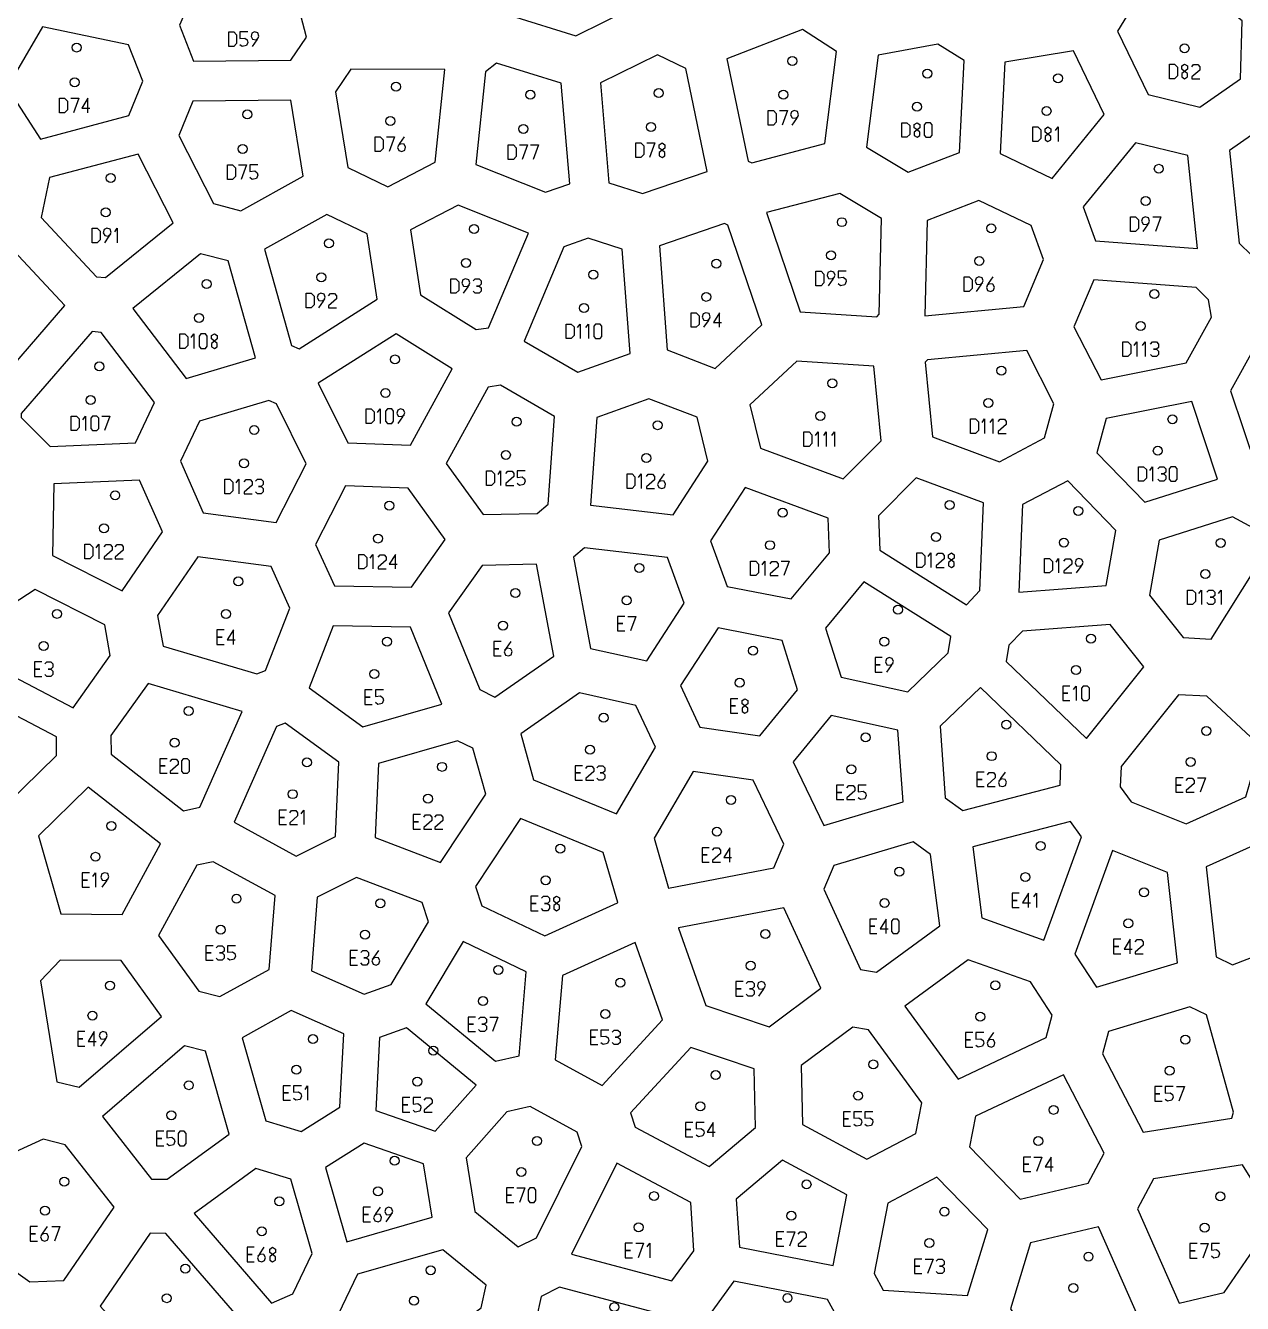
# Model space of a CAD drawing. Extents: x -13 to 2451, y -13 to 1232.
# Drawn here: x 949.1 to 1368.7, y 552.3 to 993.1 of the extents above; entities that cross this region are included whole.
import ezdxf

# ---------------------------------------------------------------- set-up
doc = ezdxf.new("R2010")
doc.units = 0
doc.layers.add('OUTLINES', color=7, linetype='CONTINUOUS')
doc.layers.add('PINHOLES', color=7, linetype='CONTINUOUS')

msp = doc.modelspace()

# ---------------------------------------------------------------- linework, layer by layer
at = {"layer": 'OUTLINES'}
for points in [[(1158.404, 999.212), (1153.335, 1029.972), (1150.045, 1032.224), (1116.85, 1023.789), (1116.67, 996.457), (1138.787, 989.599), (1158.404, 999.212)], [(1040.603, 981.202), (1045.918, 989.116), (1039.496, 1013.79), (1010.47, 1012.25), (1002.157, 993.296), (1006.974, 980.872), (1040.603, 981.202)], [(1368.671, 994.739), (1357.599, 1003.623), (1330.915, 999.809), (1325.603, 991.205), (1336.156, 969.336), (1354.039, 964.99), (1368.093, 974.786), (1368.671, 994.739)], [(954.94, 992.649), (942.78, 971.694), (954.251, 953.974), (984.689, 962.082), (989.472, 973.951), (984.619, 986.469), (954.94, 992.649)], [(1217.029, 991.772), (1190.907, 981.641), (1198.294, 946.285), (1199.539, 945.798), (1224.717, 952.392), (1228.681, 984.199), (1217.029, 991.772)], [(1271.09, 949.343), (1272.775, 981.026), (1263.622, 986.67), (1243.078, 982.852), (1239.125, 951.128), (1253.399, 942.496), (1271.09, 949.343)], [(1321.075, 962.417), (1310.464, 984.406), (1286.817, 980.521), (1285.137, 948.922), (1303.076, 940.336), (1321.075, 962.417)], [(1133.823, 973.2), (1111.536, 980.111), (1107.637, 977.096), (1104.339, 945.213), (1128.406, 935.584), (1136.718, 938.546), (1133.823, 973.2)], [(1161.826, 935.132), (1184.144, 942.736), (1176.721, 978.265), (1167.026, 982.99), (1147.334, 973.34), (1150.217, 938.82), (1161.826, 935.132)], [(1061.248, 978.128), (1055.935, 970.218), (1060.196, 944.166), (1073.97, 937.517), (1090.36, 945.996), (1093.668, 977.983), (1061.248, 978.128)], [(1044.851, 941.193), (1040.566, 967.397), (1006.755, 967.065), (1001.982, 955.223), (1013.92, 931.68), (1023.358, 929.232), (1044.851, 941.193)], [(1398.781, 948.325), (1378.326, 959.788), (1364.226, 949.959), (1367.621, 918.029), (1371.841, 913.885), (1401.055, 932.79), (1398.781, 948.325)], [(1353.26, 916.243), (1349.854, 948.273), (1331.855, 952.647), (1313.838, 930.545), (1318.038, 918.902), (1353.26, 916.243)], [(987.924, 948.797), (957.355, 940.654), (954.478, 926.945), (973.563, 906.483), (976.634, 906.201), (999.939, 925.101), (987.924, 948.797)], [(1204.558, 928.599), (1216.209, 894.389), (1242.622, 892.666), (1243.416, 893.539), (1244.237, 926.529), (1229.857, 935.225), (1204.558, 928.599)], [(1098.262, 931.198), (1081.828, 922.697), (1085.221, 900.234), (1104.461, 888.224), (1108.747, 888.883), (1122.472, 921.511), (1098.262, 931.198)], [(1295.874, 924.106), (1277.813, 932.75), (1260.049, 925.875), (1259.23, 892.994), (1293.288, 896.169), (1300.099, 912.395), (1295.874, 924.106)], [(1066.869, 921.283), (1052.982, 927.987), (1031.44, 915.998), (1040.837, 882.707), (1043.452, 881.59), (1070.28, 898.698), (1066.869, 921.283)], [(1191.309, 924.284), (1190.053, 924.776), (1167.635, 917.138), (1170.368, 881.203), (1186.855, 874.865), (1203.012, 889.92), (1191.309, 924.284)], [(962.667, 896.522), (943.46, 917.116), (920.053, 905.337), (918.183, 895.539), (938.197, 868.222), (962.667, 896.522)], [(1157.545, 879.966), (1154.802, 916.028), (1143.101, 919.744), (1134.755, 916.77), (1121.055, 884.202), (1139.577, 873.49), (1157.545, 879.966)], [(1009.424, 914.376), (986.103, 895.463), (1004.496, 871.403), (1028.373, 878.456), (1018.93, 911.91), (1009.424, 914.376)], [(1349.345, 876.809), (1358.074, 892.49), (1357.06, 898.555), (1352.806, 902.732), (1317.413, 905.404), (1310.609, 889.193), (1319.943, 870.881), (1349.345, 876.809)], [(947.553, 857.883), (957.541, 847.907), (987.045, 849.159), (993.599, 863.056), (975.112, 887.239), (972.023, 887.522), (947.567, 859.24), (947.553, 857.883)], [(1050.024, 869.705), (1060.253, 849.157), (1081.784, 848.357), (1096.233, 874.741), (1076.874, 886.826), (1050.024, 869.705)], [(1373.376, 882.833), (1364.645, 867.147), (1373.542, 840.456), (1387.694, 832.878), (1390.411, 833.127), (1402.475, 867.333), (1373.376, 882.833)], [(1244.096, 849.832), (1241.578, 875.659), (1215.024, 877.391), (1198.853, 862.323), (1202.548, 847.274), (1231.021, 836.725), (1244.096, 849.832)], [(1303.718, 862.62), (1294.334, 881.032), (1260.123, 877.843), (1259.328, 876.97), (1261.835, 851.25), (1284.891, 842.637), (1300.445, 850.85), (1303.718, 862.62)], [(1125.547, 824.769), (1129.333, 827.959), (1131.523, 858.229), (1112.887, 869.007), (1108.583, 868.345), (1094.161, 842.01), (1106.846, 824.414), (1125.547, 824.769)], [(1180.65, 857.969), (1164.06, 864.347), (1146.044, 857.855), (1143.861, 827.691), (1172.401, 824.369), (1184.365, 842.839), (1180.65, 857.969)], [(1035.59, 862.61), (1032.957, 863.735), (1009.033, 856.668), (1002.5, 842.813), (1010.342, 825.006), (1035.52, 821.7), (1045.881, 841.937), (1035.59, 862.61)], [(1360.165, 836.688), (1351.237, 863.472), (1321.724, 857.522), (1318.456, 845.771), (1335.013, 828.655), (1360.165, 836.688)], [(996.294, 818.432), (988.412, 836.33), (958.851, 835.076), (958.425, 810.257), (982.388, 798.158), (996.294, 818.432)], [(1093.794, 815.799), (1081.046, 833.482), (1059.45, 834.285), (1049.12, 814.109), (1055.614, 799.815), (1082.187, 799.395), (1093.794, 815.799)], [(1226.275, 811.262), (1225.804, 823.177), (1197.209, 833.771), (1185.258, 815.321), (1191.051, 799.596), (1213.042, 795.298), (1226.275, 811.262)], [(1273.545, 793.313), (1278.164, 798.184), (1279.418, 828.463), (1256.248, 837.118), (1243.162, 824.001), (1243.631, 812.129), (1273.545, 793.313)], [(1308.455, 836.089), (1292.856, 827.853), (1291.603, 797.636), (1321.735, 799.925), (1325.088, 818.895), (1308.455, 836.089)], [(1379.503, 815.983), (1365.257, 823.612), (1340.024, 815.554), (1336.675, 796.609), (1348.223, 782.01), (1357.948, 781.466), (1379.503, 815.983)], [(1141.782, 812.964), (1137.998, 809.776), (1143.929, 778.246), (1163.297, 773.969), (1176.232, 793.84), (1170.415, 809.632), (1141.782, 812.964)], [(1033.736, 806.512), (1008.5, 809.825), (994.633, 789.606), (996.495, 779.029), (1028.888, 769.465), (1031.875, 770.649), (1040.265, 792.141), (1033.736, 806.512)], [(1110.941, 761.452), (1131.234, 775.624), (1125.283, 807.255), (1106.527, 806.898), (1094.944, 790.527), (1105.684, 764.055), (1110.941, 761.452)], [(965.459, 757.805), (978.284, 775.798), (976.413, 786.427), (952.399, 798.551), (928.439, 783.046), (928.876, 777.009), (965.459, 757.805)], [(1267.238, 776.705), (1268.187, 782.335), (1238.172, 801.214), (1224.94, 785.252), (1230.316, 768.296), (1253.291, 763.287), (1267.238, 776.705)], [(1092.599, 759.068), (1081.821, 785.634), (1055.207, 786.054), (1046.849, 764.644), (1065.341, 751.155), (1092.599, 759.068)], [(1209.936, 781.017), (1187.877, 785.328), (1174.957, 765.482), (1181.638, 751.134), (1202.275, 748.1), (1215.328, 764.007), (1209.936, 781.017)], [(1314.88, 747.143), (1334.659, 771.862), (1323.058, 786.528), (1292.829, 784.232), (1288.205, 779.356), (1287.259, 773.739), (1314.88, 747.143)], [(959.778, 741.288), (959.707, 747.696), (923.1, 766.912), (915.144, 752.646), (921.095, 727.907), (942.551, 724.396), (959.778, 741.288)], [(1023.747, 756.531), (991.316, 766.106), (978.538, 748.18), (978.609, 741.799), (1003.5, 722.248), (1009.149, 723.461), (1023.747, 756.531)], [(1159.561, 758.612), (1140.142, 762.9), (1119.861, 748.736), (1124.277, 732.919), (1152.826, 721.188), (1166.268, 744.21), (1159.561, 758.612)], [(1306.126, 738.124), (1278.421, 764.8), (1264.462, 751.371), (1266.231, 726.703), (1272.241, 722.388), (1305.883, 731.12), (1306.126, 738.124)], [(1346.639, 762.28), (1326.839, 737.534), (1326.597, 730.544), (1330.372, 725.283), (1349.318, 717.731), (1369.889, 727.005), (1374.97, 744.493), (1356.418, 761.732), (1346.639, 762.28)], [(1251.682, 725.324), (1249.91, 750.044), (1226.868, 755.067), (1213.82, 739.166), (1224.412, 717.16), (1251.682, 725.324)], [(1035.585, 751.32), (1021.026, 718.34), (1042.357, 706.634), (1055.938, 713.405), (1057.101, 738.983), (1038.568, 752.502), (1035.585, 751.32)], [(1107.763, 727.919), (1103.331, 743.795), (1098.058, 746.406), (1070.811, 738.496), (1069.65, 712.986), (1092.198, 704.446), (1107.763, 727.919)], [(1179.264, 735.784), (1165.843, 712.798), (1170.802, 695.578), (1207.09, 702.555), (1210.569, 710.68), (1199.948, 732.744), (1179.264, 735.784)], [(961.271, 686.669), (982.358, 686.509), (995.594, 710.825), (970.682, 730.392), (953.516, 713.559), (961.271, 686.669)], [(1148.319, 707.839), (1119.726, 719.589), (1104.194, 696.168), (1106.403, 689.424), (1128.116, 679.046), (1153.254, 690.465), (1153.293, 690.566), (1148.319, 707.839)], [(1278.86, 685.258), (1300.268, 677.587), (1313.203, 713.3), (1309.412, 718.582), (1275.702, 709.833), (1278.86, 685.258)], [(1242.465, 666.557), (1264.322, 682.561), (1261.16, 707.171), (1255.129, 711.5), (1227.822, 703.325), (1224.348, 695.21), (1237.045, 667.458), (1242.465, 666.557)], [(1392.663, 679.711), (1395.295, 690.103), (1376.865, 712.215), (1356.23, 702.912), (1359.606, 671.827), (1365.319, 669.041), (1392.663, 679.711)], [(1346.261, 669.828), (1342.881, 700.94), (1323.859, 708.522), (1310.925, 672.809), (1318.332, 661.365), (1346.261, 669.828)], [(1013.771, 704.665), (1008.136, 703.454), (994.944, 679.218), (1008.896, 659.962), (1016.128, 658.124), (1033.087, 667.518), (1035.108, 692.955), (1013.771, 704.665)], [(1047.685, 667.063), (1065.852, 659.014), (1075.169, 662.349), (1088.02, 683.888), (1085.806, 690.649), (1063.25, 699.192), (1049.701, 692.436), (1047.685, 667.063)], [(1174.259, 681.822), (1174.22, 681.721), (1183.648, 655.056), (1205.516, 647.697), (1223.29, 660.999), (1210.569, 688.803), (1174.259, 681.822)], [(1099.994, 677.096), (1087.17, 655.603), (1111.177, 635.83), (1119.249, 637.647), (1121.715, 666.714), (1099.994, 677.096)], [(1131.736, 636.346), (1147.893, 627.506), (1168.753, 650.075), (1159.311, 676.779), (1134.199, 665.372), (1131.736, 636.346)], [(961.005, 670.728), (954.241, 663.589), (959.926, 628.785), (967.621, 626.836), (995.979, 651.31), (982.026, 670.568), (961.005, 670.728)], [(1270.735, 629.652), (1300.98, 643.971), (1303.059, 651.709), (1295.636, 663.177), (1274.182, 670.864), (1252.31, 654.849), (1270.735, 629.652)], [(1058.882, 645.287), (1040.734, 653.327), (1023.835, 643.967), (1031.971, 615.324), (1044.172, 611.587), (1057.511, 620.037), (1058.882, 645.287)], [(1334.504, 611.339), (1365.091, 616.243), (1365.677, 618.243), (1356.267, 651.839), (1350.535, 654.635), (1322.537, 646.15), (1320.457, 638.409), (1334.504, 611.339)], [(1090.354, 611.702), (1104.488, 627.627), (1080.485, 647.397), (1071.189, 644.069), (1069.82, 618.851), (1090.354, 611.702)], [(1258.195, 621.504), (1239.753, 646.723), (1234.324, 647.626), (1216.555, 634.327), (1216.952, 614.059), (1239.135, 602.017), (1256.052, 610.935), (1258.195, 621.504)], [(1003.905, 641.187), (975.636, 616.791), (992.472, 595.198), (997.936, 595.132), (1019.254, 610.698), (1011.115, 639.355), (1003.905, 641.187)], [(1200.366, 633.246), (1178.49, 640.608), (1157.654, 618.064), (1159.302, 613.125), (1184.793, 599.468), (1200.764, 612.967), (1200.366, 633.246)], [(1315.46, 593.832), (1321.016, 604.098), (1306.961, 631.185), (1276.685, 616.853), (1274.542, 606.283), (1292.039, 588.279), (1315.46, 593.832)], [(1118.958, 571.755), (1125.246, 574.953), (1140.937, 606.41), (1139.287, 611.351), (1123.141, 620.184), (1115.087, 618.371), (1100.98, 602.477), (1103.988, 584.002), (1118.958, 571.755)], [(962.794, 607.052), (955.141, 608.991), (937.04, 600.706), (939.553, 567.612), (950.559, 559.745), (962.339, 560.25), (979.593, 585.507), (962.794, 607.052)], [(1089.324, 582.004), (1086.315, 600.486), (1065.814, 607.624), (1052.514, 599.198), (1059.872, 573.55), (1089.324, 582.004)], [(1152.968, 600.711), (1137.296, 569.29), (1171.949, 560.063), (1179.541, 570.46), (1178.44, 587.064), (1152.968, 600.711)], [(1227.589, 565.386), (1232.271, 589.694), (1210.09, 601.735), (1194.131, 588.245), (1195.231, 571.642), (1227.589, 565.386)], [(1362.416, 556.044), (1380.069, 581.849), (1368.731, 600.152), (1338.08, 595.237), (1332.516, 584.956), (1346.939, 552.378), (1362.416, 556.044)], [(1033.902, 552.376), (1041.207, 555.544), (1047.977, 569.455), (1040.62, 595.099), (1028.455, 598.824), (1007.212, 583.313), (1033.902, 552.376)], [(1280.864, 577.806), (1263.367, 595.81), (1246.449, 586.891), (1241.766, 562.578), (1244.842, 556.869), (1273.942, 555.048), (1280.864, 577.806)], [(1333.494, 546.211), (1319.08, 578.768), (1295.64, 573.21), (1288.713, 550.433), (1293.506, 543.008), (1329.891, 541.342), (1333.494, 546.211)], [(1024.123, 545.549), (997.483, 576.426), (992.049, 576.492), (974.85, 551.316), (987.384, 537.469), (1021.814, 542.266), (1024.123, 545.549)], [(1106.186, 550.749), (1107.927, 558.539), (1092.988, 570.761), (1063.607, 562.327), (1056.853, 548.448), (1082.972, 533.729), (1106.186, 550.749)], [(1203.414, 525.697), (1221.913, 529.745), (1228.691, 547.997), (1225.617, 553.699), (1193.29, 559.949), (1185.705, 549.561), (1186.713, 538.285), (1203.414, 525.697)], [(1168.811, 537.385), (1167.804, 548.653), (1133.208, 557.865), (1126.938, 554.675), (1125.197, 546.891), (1139.104, 522.722), (1151.418, 520.911), (1168.811, 537.385)]]:
    msp.add_lwpolyline(points, close=True, dxfattribs=at)
at = {"layer": 'PINHOLES'}
for centre in [(966.694, 985.536), (1348.738, 985.279), (1213.479, 980.867), (966.043, 973.553), (1260.036, 976.553), (1305.146, 974.936), (1076.835, 972.019), (1123.152, 969.229), (1167.447, 969.81), (1210.43, 969.26), (1256.493, 965.088), (1025.563, 962.449), (1074.897, 960.177), (1301.147, 963.622), (1120.781, 957.466), (1164.746, 958.118), (1023.937, 950.56), (1339.872, 943.694), (978.478, 940.538), (976.742, 928.664), (1335.332, 932.586), (1230.569, 925.289), (1103.768, 922.909), (1282.067, 923.169), (1053.684, 918.001), (1100.957, 911.243), (1187.322, 911.001), (1226.869, 913.874), (1277.93, 911.904), (1144.903, 907.202), (1011.511, 903.953), (1051.076, 906.287), (1183.812, 899.526), (1338.364, 900.469), (1141.637, 895.655), (1008.909, 892.239), (1333.595, 889.457), (1076.475, 877.919), (974.522, 875.518), (1285.607, 874.063), (1227.3, 869.714), (971.51, 863.902), (1073.205, 866.373), (1281.104, 862.939), (1223.168, 858.448), (1118.391, 856.425), (1167.059, 855.257), (1344.584, 857.313), (1027.923, 853.567), (1114.71, 845.003), (1339.528, 846.43), (1024.424, 842.089), (1163.137, 843.916), (979.985, 831.039), (1074.533, 827.502), (1267.716, 827.741), (1210.138, 825.043), (1312.073, 825.698), (976.13, 819.675), (1070.617, 816.159), (1263.056, 816.683), (1307.125, 814.766), (1361.234, 814.644), (1205.772, 813.866), (1160.707, 806.001), (1022.454, 801.348), (1355.916, 803.887), (1118.01, 797.345), (1156.389, 794.805), (959.93, 790.171), (1018.213, 790.122), (1249.917, 791.608), (1113.714, 786.14), (955.331, 779.087), (1073.758, 780.593), (1245.189, 780.579), (1316.466, 781.62), (1199.964, 777.464), (1311.33, 770.774), (1069.311, 769.447), (1195.33, 766.395), (1005.354, 756.652), (1148.439, 754.319), (1287.325, 751.949), (1356.285, 749.799), (1000.476, 745.688), (1238.74, 747.532), (1143.747, 743.274), (1282.242, 741.078), (1350.826, 739.112), (1046.095, 738.911), (1092.733, 737.394), (1233.836, 736.58), (1041.168, 727.969), (1087.888, 726.415), (1192.37, 725.964), (978.701, 717.024), (1187.469, 715.01), (1133.457, 709.186), (1299.087, 710.138), (973.202, 706.358), (1250.389, 701.247), (1128.467, 698.273), (1293.85, 699.341), (1021.828, 691.875), (1334.786, 694.123), (1071.413, 690.309), (1245.286, 690.386), (1329.383, 683.408), (1016.363, 681.192), (1066.148, 679.526), (1204.22, 679.691), (1199.12, 668.829), (1112.091, 667.356), (978.207, 661.958), (1154.173, 662.917), (1283.525, 662.003), (1106.813, 656.579), (972.163, 651.591), (1148.975, 652.101), (1278.283, 651.209), (1048.177, 643.465), (1349.028, 643.256), (1089.684, 639.496), (1241.406, 634.72), (1042.504, 632.89), (1187.036, 631.052), (1343.578, 632.565), (1005.387, 627.573), (1084.195, 628.824), (1181.794, 620.258), (1236.194, 623.911), (999.336, 617.211), (1303.572, 619.066), (1125.468, 608.346), (1298.293, 608.289), (1076.339, 601.497), (962.424, 594.299), (1120.005, 597.662), (1070.622, 590.946), (1165.838, 589.299), (1218.39, 593.325), (1361.043, 589.185), (1036.59, 587.519), (955.777, 584.308), (1213.149, 582.531), (1265.961, 583.925), (1030.557, 577.145), (1160.475, 578.564), (1355.695, 578.443), (1260.758, 573.112), (1315.625, 568.449), (1004.158, 564.27), (1088.809, 563.738), (997.793, 554.098), (1211.832, 554.124), (1310.429, 557.632), (1083.047, 553.212), (1152.112, 551.006)]:
    msp.add_circle(centre, 1.55, dxfattribs=at)
at = {"layer": 'TEXT'}
for points in [[(1019.129, 985.893), (1019.129, 990.893), (1020.879, 990.893), (1021.879, 989.893), (1021.879, 986.893), (1020.879, 985.893)], [(1343.513, 974.779), (1343.513, 979.779), (1345.263, 979.779), (1346.263, 978.779), (1346.263, 975.779), (1345.263, 974.779)], [(1348.738, 977.279), (1347.763, 978.029), (1347.763, 979.179), (1348.738, 979.779), (1349.713, 979.179), (1349.713, 978.029), (1348.738, 977.279), (1347.763, 976.529), (1347.763, 975.379), (1348.738, 974.779), (1349.713, 975.379), (1349.713, 976.529)], [(960.818, 963.053), (960.818, 968.053), (962.568, 968.053), (963.568, 967.053), (963.568, 964.053), (962.568, 963.053)], [(1205.205, 958.76), (1205.205, 963.76), (1206.955, 963.76), (1207.955, 962.76), (1207.955, 959.76), (1206.955, 958.76)], [(1251.268, 954.588), (1251.268, 959.588), (1253.018, 959.588), (1254.018, 958.588), (1254.018, 955.588), (1253.018, 954.588)], [(1256.493, 957.088), (1255.518, 957.838), (1255.518, 958.988), (1256.493, 959.588), (1257.468, 958.988), (1257.468, 957.838), (1256.493, 957.088), (1255.518, 956.338), (1255.518, 955.188), (1256.493, 954.588), (1257.468, 955.188), (1257.468, 956.338)], [(1259.568, 954.588), (1261.118, 954.588), (1261.718, 955.338), (1261.718, 958.838), (1261.118, 959.588), (1259.568, 959.588), (1258.968, 958.838), (1258.968, 955.338)], [(1296.422, 953.122), (1296.422, 958.122), (1298.172, 958.122), (1299.172, 957.122), (1299.172, 954.122), (1298.172, 953.122)], [(1301.647, 955.622), (1300.672, 956.372), (1300.672, 957.522), (1301.647, 958.122), (1302.622, 957.522), (1302.622, 956.372), (1301.647, 955.622), (1300.672, 954.872), (1300.672, 953.722), (1301.647, 953.122), (1302.622, 953.722), (1302.622, 954.872)], [(1069.672, 949.677), (1069.672, 954.677), (1071.422, 954.677), (1072.422, 953.677), (1072.422, 950.677), (1071.422, 949.677)], [(1159.521, 947.618), (1159.521, 952.618), (1161.271, 952.618), (1162.271, 951.618), (1162.271, 948.618), (1161.271, 947.618)], [(1168.596, 950.118), (1167.621, 950.868), (1167.621, 952.018), (1168.596, 952.618), (1169.571, 952.018), (1169.571, 950.868), (1168.596, 950.118), (1167.621, 949.368), (1167.621, 948.218), (1168.596, 947.618), (1169.571, 948.218), (1169.571, 949.368)], [(1115.556, 946.966), (1115.556, 951.966), (1117.306, 951.966), (1118.306, 950.966), (1118.306, 947.966), (1117.306, 946.966)], [(1018.712, 940.06), (1018.712, 945.06), (1020.462, 945.06), (1021.462, 944.06), (1021.462, 941.06), (1020.462, 940.06)], [(1330.107, 922.086), (1330.107, 927.086), (1331.857, 927.086), (1332.857, 926.086), (1332.857, 923.086), (1331.857, 922.086)], [(972.017, 918.164), (972.017, 923.164), (973.767, 923.164), (974.767, 922.164), (974.767, 919.164), (973.767, 918.164)], [(1221.644, 903.374), (1221.644, 908.374), (1223.394, 908.374), (1224.394, 907.374), (1224.394, 904.374), (1223.394, 903.374)], [(1095.732, 900.743), (1095.732, 905.743), (1097.482, 905.743), (1098.482, 904.743), (1098.482, 901.743), (1097.482, 900.743)], [(1272.705, 901.404), (1272.705, 906.404), (1274.455, 906.404), (1275.455, 905.404), (1275.455, 902.404), (1274.455, 901.404)], [(1045.851, 895.787), (1045.851, 900.787), (1047.601, 900.787), (1048.601, 899.787), (1048.601, 896.787), (1047.601, 895.787)], [(1178.587, 889.026), (1178.587, 894.026), (1180.337, 894.026), (1181.337, 893.026), (1181.337, 890.026), (1180.337, 889.026)], [(1002.259, 881.739), (1002.259, 886.739), (1004.009, 886.739), (1005.009, 885.739), (1005.009, 882.739), (1004.009, 881.739)], [(1009.559, 881.739), (1011.109, 881.739), (1011.709, 882.489), (1011.709, 885.989), (1011.109, 886.739), (1009.559, 886.739), (1008.959, 885.989), (1008.959, 882.489)], [(1014.184, 884.239), (1013.209, 884.989), (1013.209, 886.139), (1014.184, 886.739), (1015.159, 886.139), (1015.159, 884.989), (1014.184, 884.239), (1013.209, 883.489), (1013.209, 882.339), (1014.184, 881.739), (1015.159, 882.339), (1015.159, 883.489)], [(1135.487, 885.155), (1135.487, 890.155), (1137.237, 890.155), (1138.237, 889.155), (1138.237, 886.155), (1137.237, 885.155)], [(1145.637, 885.155), (1147.187, 885.155), (1147.787, 885.905), (1147.787, 889.405), (1147.187, 890.155), (1145.637, 890.155), (1145.037, 889.405), (1145.037, 885.905)], [(1327.445, 878.957), (1327.445, 883.957), (1329.195, 883.957), (1330.195, 882.957), (1330.195, 879.957), (1329.195, 878.957)], [(1066.555, 855.873), (1066.555, 860.873), (1068.305, 860.873), (1069.305, 859.873), (1069.305, 856.873), (1068.305, 855.873)], [(1073.855, 855.873), (1075.405, 855.873), (1076.005, 856.623), (1076.005, 860.123), (1075.405, 860.873), (1073.855, 860.873), (1073.255, 860.123), (1073.255, 856.623)], [(964.86, 853.402), (964.86, 858.402), (966.61, 858.402), (967.61, 857.402), (967.61, 854.402), (966.61, 853.402)], [(972.16, 853.402), (973.71, 853.402), (974.31, 854.152), (974.31, 857.652), (973.71, 858.402), (972.16, 858.402), (971.56, 857.652), (971.56, 854.152)], [(1274.954, 852.439), (1274.954, 857.439), (1276.704, 857.439), (1277.704, 856.439), (1277.704, 853.439), (1276.704, 852.439)], [(1217.518, 847.948), (1217.518, 852.948), (1219.268, 852.948), (1220.268, 851.948), (1220.268, 848.948), (1219.268, 847.948)], [(1108.06, 834.503), (1108.06, 839.503), (1109.81, 839.503), (1110.81, 838.503), (1110.81, 835.503), (1109.81, 834.503)], [(1156.487, 833.416), (1156.487, 838.416), (1158.237, 838.416), (1159.237, 837.416), (1159.237, 834.416), (1158.237, 833.416)], [(1332.878, 835.93), (1332.878, 840.93), (1334.628, 840.93), (1335.628, 839.93), (1335.628, 836.93), (1334.628, 835.93)], [(1344.028, 835.93), (1345.578, 835.93), (1346.178, 836.68), (1346.178, 840.18), (1345.578, 840.93), (1344.028, 840.93), (1343.428, 840.18), (1343.428, 836.68)], [(1017.774, 831.589), (1017.774, 836.589), (1019.524, 836.589), (1020.524, 835.589), (1020.524, 832.589), (1019.524, 831.589)], [(969.48, 809.175), (969.48, 814.175), (971.23, 814.175), (972.23, 813.175), (972.23, 810.175), (971.23, 809.175)], [(1256.406, 806.183), (1256.406, 811.183), (1258.156, 811.183), (1259.156, 810.183), (1259.156, 807.183), (1258.156, 806.183)], [(1268.331, 808.683), (1267.356, 809.433), (1267.356, 810.583), (1268.331, 811.183), (1269.306, 810.583), (1269.306, 809.433), (1268.331, 808.683), (1267.356, 807.933), (1267.356, 806.783), (1268.331, 806.183), (1269.306, 806.783), (1269.306, 807.933)], [(1063.967, 805.659), (1063.967, 810.659), (1065.717, 810.659), (1066.717, 809.659), (1066.717, 806.659), (1065.717, 805.659)], [(1199.122, 803.366), (1199.122, 808.366), (1200.872, 808.366), (1201.872, 807.366), (1201.872, 804.366), (1200.872, 803.366)], [(1300.475, 804.266), (1300.475, 809.266), (1302.225, 809.266), (1303.225, 808.266), (1303.225, 805.266), (1302.225, 804.266)], [(1349.766, 793.387), (1349.766, 798.387), (1351.516, 798.387), (1352.516, 797.387), (1352.516, 794.387), (1351.516, 793.387)], [(1313.78, 760.274), (1315.33, 760.274), (1315.93, 761.024), (1315.93, 764.524), (1315.33, 765.274), (1313.78, 765.274), (1313.18, 764.524), (1313.18, 761.024)], [(1197.13, 758.395), (1196.155, 759.145), (1196.155, 760.295), (1197.13, 760.895), (1198.105, 760.295), (1198.105, 759.145), (1197.13, 758.395), (1196.155, 757.645), (1196.155, 756.495), (1197.13, 755.895), (1198.105, 756.495), (1198.105, 757.645)], [(1003.426, 735.188), (1004.976, 735.188), (1005.576, 735.938), (1005.576, 739.438), (1004.976, 740.188), (1003.426, 740.188), (1002.826, 739.438), (1002.826, 735.938)], [(1132.192, 690.273), (1131.217, 691.023), (1131.217, 692.173), (1132.192, 692.773), (1133.167, 692.173), (1133.167, 691.023), (1132.192, 690.273), (1131.217, 689.523), (1131.217, 688.373), (1132.192, 687.773), (1133.167, 688.373), (1133.167, 689.523)], [(1248.236, 679.886), (1249.786, 679.886), (1250.386, 680.636), (1250.386, 684.136), (1249.786, 684.886), (1248.236, 684.886), (1247.636, 684.136), (1247.636, 680.636)], [(1002.286, 606.711), (1003.836, 606.711), (1004.436, 607.461), (1004.436, 610.961), (1003.836, 611.711), (1002.286, 611.711), (1001.686, 610.961), (1001.686, 607.461)], [(1122.955, 587.162), (1124.505, 587.162), (1125.105, 587.912), (1125.105, 591.412), (1124.505, 592.162), (1122.955, 592.162), (1122.355, 591.412), (1122.355, 587.912)], [(1034.282, 569.145), (1033.307, 569.895), (1033.307, 571.045), (1034.282, 571.645), (1035.257, 571.045), (1035.257, 569.895), (1034.282, 569.145), (1033.307, 568.395), (1033.307, 567.245), (1034.282, 566.645), (1035.257, 567.245), (1035.257, 568.395)]]:
    msp.add_lwpolyline(points, close=True, dxfattribs=at)
for points in [[(1025.729, 990.893), (1022.979, 990.893), (1022.979, 988.643), (1024.679, 988.793), (1025.529, 988.193), (1025.729, 987.293), (1025.279, 986.193), (1023.779, 985.893), (1022.979, 986.493)], [(1027.329, 985.893), (1028.929, 988.143), (1029.579, 989.493), (1029.179, 990.593), (1028.079, 990.893), (1027.129, 990.493), (1026.829, 989.393), (1027.329, 988.393), (1028.579, 988.243), (1029.429, 988.993)], [(1351.213, 978.879), (1351.863, 979.679), (1353.313, 979.679), (1353.963, 978.879), (1353.963, 977.779), (1351.213, 975.379), (1351.213, 974.779), (1353.963, 974.779)], [(964.668, 968.053), (967.418, 968.053), (965.568, 963.053)], [(970.618, 963.053), (970.618, 968.053), (968.518, 964.653), (971.268, 964.653)], [(1209.055, 963.76), (1211.805, 963.76), (1209.955, 958.76)], [(1213.405, 958.76), (1215.005, 961.01), (1215.655, 962.36), (1215.255, 963.46), (1214.155, 963.76), (1213.205, 963.36), (1212.905, 962.26), (1213.405, 961.26), (1214.655, 961.11), (1215.505, 961.86)], [(1304.222, 956.872), (1305.122, 958.122), (1305.122, 953.122)], [(1073.522, 954.677), (1076.272, 954.677), (1074.422, 949.677)], [(1079.622, 954.677), (1078.022, 952.427), (1077.372, 951.077), (1077.772, 949.977), (1078.872, 949.677), (1079.822, 950.077), (1080.122, 951.177), (1079.622, 952.177), (1078.372, 952.327), (1077.522, 951.577)], [(1163.371, 952.618), (1166.121, 952.618), (1164.271, 947.618)], [(1119.406, 951.966), (1122.156, 951.966), (1120.306, 946.966)], [(1123.256, 951.966), (1126.006, 951.966), (1124.156, 946.966)], [(1022.562, 945.06), (1025.312, 945.06), (1023.462, 940.06)], [(1029.162, 945.06), (1026.412, 945.06), (1026.412, 942.81), (1028.112, 942.96), (1028.962, 942.36), (1029.162, 941.46), (1028.712, 940.36), (1027.212, 940.06), (1026.412, 940.66)], [(1334.457, 922.086), (1336.057, 924.336), (1336.707, 925.686), (1336.307, 926.786), (1335.207, 927.086), (1334.257, 926.686), (1333.957, 925.586), (1334.457, 924.586), (1335.707, 924.436), (1336.557, 925.186)], [(1337.807, 927.086), (1340.557, 927.086), (1338.707, 922.086)], [(976.367, 918.164), (977.967, 920.414), (978.617, 921.764), (978.217, 922.864), (977.117, 923.164), (976.167, 922.764), (975.867, 921.664), (976.367, 920.664), (977.617, 920.514), (978.467, 921.264)], [(979.817, 921.914), (980.717, 923.164), (980.717, 918.164)], [(1225.994, 903.374), (1227.594, 905.624), (1228.244, 906.974), (1227.844, 908.074), (1226.744, 908.374), (1225.794, 907.974), (1225.494, 906.874), (1225.994, 905.874), (1227.244, 905.724), (1228.094, 906.474)], [(1232.094, 908.374), (1229.344, 908.374), (1229.344, 906.124), (1231.044, 906.274), (1231.894, 905.674), (1232.094, 904.774), (1231.644, 903.674), (1230.144, 903.374), (1229.344, 903.974)], [(1100.082, 900.743), (1101.682, 902.993), (1102.332, 904.343), (1101.932, 905.443), (1100.832, 905.743), (1099.882, 905.343), (1099.582, 904.243), (1100.082, 903.243), (1101.332, 903.093), (1102.182, 903.843)], [(1103.432, 905.043), (1104.132, 905.743), (1105.482, 905.743), (1106.182, 905.043), (1106.182, 903.893), (1105.482, 903.243), (1104.532, 903.243), (1105.482, 903.243), (1106.182, 902.593), (1106.182, 901.443), (1105.482, 900.743), (1104.132, 900.743), (1103.432, 901.443)], [(1277.055, 901.404), (1278.655, 903.654), (1279.305, 905.004), (1278.905, 906.104), (1277.805, 906.404), (1276.855, 906.004), (1276.555, 904.904), (1277.055, 903.904), (1278.305, 903.754), (1279.155, 904.504)], [(1282.655, 906.404), (1281.055, 904.154), (1280.405, 902.804), (1280.805, 901.704), (1281.905, 901.404), (1282.855, 901.804), (1283.155, 902.904), (1282.655, 903.904), (1281.405, 904.054), (1280.555, 903.304)], [(1050.201, 895.787), (1051.801, 898.037), (1052.451, 899.387), (1052.051, 900.487), (1050.951, 900.787), (1050.001, 900.387), (1049.701, 899.287), (1050.201, 898.287), (1051.451, 898.137), (1052.301, 898.887)], [(1053.551, 899.887), (1054.201, 900.687), (1055.651, 900.687), (1056.301, 899.887), (1056.301, 898.787), (1053.551, 896.387), (1053.551, 895.787), (1056.301, 895.787)], [(1182.937, 889.026), (1184.537, 891.276), (1185.187, 892.626), (1184.787, 893.726), (1183.687, 894.026), (1182.737, 893.626), (1182.437, 892.526), (1182.937, 891.526), (1184.187, 891.376), (1185.037, 892.126)], [(1188.387, 889.026), (1188.387, 894.026), (1186.287, 890.626), (1189.037, 890.626)], [(1006.209, 885.489), (1007.109, 886.739), (1007.109, 881.739)], [(1139.437, 888.905), (1140.337, 890.155), (1140.337, 885.155)], [(1142.287, 888.905), (1143.187, 890.155), (1143.187, 885.155)], [(1331.395, 882.707), (1332.295, 883.957), (1332.295, 878.957)], [(1334.245, 882.707), (1335.145, 883.957), (1335.145, 878.957)], [(1336.995, 883.257), (1337.695, 883.957), (1339.045, 883.957), (1339.745, 883.257), (1339.745, 882.107), (1339.045, 881.457), (1338.095, 881.457), (1339.045, 881.457), (1339.745, 880.807), (1339.745, 879.657), (1339.045, 878.957), (1337.695, 878.957), (1336.995, 879.657)], [(1070.505, 859.623), (1071.405, 860.873), (1071.405, 855.873)], [(1077.605, 855.873), (1079.205, 858.123), (1079.855, 859.473), (1079.455, 860.573), (1078.355, 860.873), (1077.405, 860.473), (1077.105, 859.373), (1077.605, 858.373), (1078.855, 858.223), (1079.705, 858.973)], [(968.81, 857.152), (969.71, 858.402), (969.71, 853.402)], [(975.41, 858.402), (978.16, 858.402), (976.31, 853.402)], [(1278.904, 856.189), (1279.804, 857.439), (1279.804, 852.439)], [(1281.754, 856.189), (1282.654, 857.439), (1282.654, 852.439)], [(1284.504, 856.539), (1285.154, 857.339), (1286.604, 857.339), (1287.254, 856.539), (1287.254, 855.439), (1284.504, 853.039), (1284.504, 852.439), (1287.254, 852.439)], [(1221.468, 851.698), (1222.368, 852.948), (1222.368, 847.948)], [(1224.318, 851.698), (1225.218, 852.948), (1225.218, 847.948)], [(1227.168, 851.698), (1228.068, 852.948), (1228.068, 847.948)], [(1112.01, 838.253), (1112.91, 839.503), (1112.91, 834.503)], [(1114.76, 838.603), (1115.41, 839.403), (1116.86, 839.403), (1117.51, 838.603), (1117.51, 837.503), (1114.76, 835.103), (1114.76, 834.503), (1117.51, 834.503)], [(1121.36, 839.503), (1118.61, 839.503), (1118.61, 837.253), (1120.31, 837.403), (1121.16, 836.803), (1121.36, 835.903), (1120.91, 834.803), (1119.41, 834.503), (1118.61, 835.103)], [(1160.437, 837.166), (1161.337, 838.416), (1161.337, 833.416)], [(1163.187, 837.516), (1163.837, 838.316), (1165.287, 838.316), (1165.937, 837.516), (1165.937, 836.416), (1163.187, 834.016), (1163.187, 833.416), (1165.937, 833.416)], [(1169.287, 838.416), (1167.687, 836.166), (1167.037, 834.816), (1167.437, 833.716), (1168.537, 833.416), (1169.487, 833.816), (1169.787, 834.916), (1169.287, 835.916), (1168.037, 836.066), (1167.187, 835.316)], [(1336.828, 839.68), (1337.728, 840.93), (1337.728, 835.93)], [(1339.578, 840.23), (1340.278, 840.93), (1341.628, 840.93), (1342.328, 840.23), (1342.328, 839.08), (1341.628, 838.43), (1340.678, 838.43), (1341.628, 838.43), (1342.328, 837.78), (1342.328, 836.63), (1341.628, 835.93), (1340.278, 835.93), (1339.578, 836.63)], [(1021.724, 835.339), (1022.624, 836.589), (1022.624, 831.589)], [(1024.474, 835.689), (1025.124, 836.489), (1026.574, 836.489), (1027.224, 835.689), (1027.224, 834.589), (1024.474, 832.189), (1024.474, 831.589), (1027.224, 831.589)], [(1028.324, 835.889), (1029.024, 836.589), (1030.374, 836.589), (1031.074, 835.889), (1031.074, 834.739), (1030.374, 834.089), (1029.424, 834.089), (1030.374, 834.089), (1031.074, 833.439), (1031.074, 832.289), (1030.374, 831.589), (1029.024, 831.589), (1028.324, 832.289)], [(973.43, 812.925), (974.33, 814.175), (974.33, 809.175)], [(976.18, 813.275), (976.83, 814.075), (978.28, 814.075), (978.93, 813.275), (978.93, 812.175), (976.18, 809.775), (976.18, 809.175), (978.93, 809.175)], [(980.03, 813.275), (980.68, 814.075), (982.13, 814.075), (982.78, 813.275), (982.78, 812.175), (980.03, 809.775), (980.03, 809.175), (982.78, 809.175)], [(1260.356, 809.933), (1261.256, 811.183), (1261.256, 806.183)], [(1067.917, 809.409), (1068.817, 810.659), (1068.817, 805.659)], [(1070.667, 809.759), (1071.317, 810.559), (1072.767, 810.559), (1073.417, 809.759), (1073.417, 808.659), (1070.667, 806.259), (1070.667, 805.659), (1073.417, 805.659)], [(1076.617, 805.659), (1076.617, 810.659), (1074.517, 807.259), (1077.267, 807.259)], [(1203.072, 807.116), (1203.972, 808.366), (1203.972, 803.366)], [(1205.822, 807.466), (1206.472, 808.266), (1207.922, 808.266), (1208.572, 807.466), (1208.572, 806.366), (1205.822, 803.966), (1205.822, 803.366), (1208.572, 803.366)], [(1209.672, 808.366), (1212.422, 808.366), (1210.572, 803.366)], [(1263.106, 810.283), (1263.756, 811.083), (1265.206, 811.083), (1265.856, 810.283), (1265.856, 809.183), (1263.106, 806.783), (1263.106, 806.183), (1265.856, 806.183)], [(1304.425, 808.016), (1305.325, 809.266), (1305.325, 804.266)], [(1307.175, 808.366), (1307.825, 809.166), (1309.275, 809.166), (1309.925, 808.366), (1309.925, 807.266), (1307.175, 804.866), (1307.175, 804.266), (1309.925, 804.266)], [(1311.525, 804.266), (1313.125, 806.516), (1313.775, 807.866), (1313.375, 808.966), (1312.275, 809.266), (1311.325, 808.866), (1311.025, 807.766), (1311.525, 806.766), (1312.775, 806.616), (1313.625, 807.366)], [(1353.716, 797.137), (1354.616, 798.387), (1354.616, 793.387)], [(1356.466, 797.687), (1357.166, 798.387), (1358.516, 798.387), (1359.216, 797.687), (1359.216, 796.537), (1358.516, 795.887), (1357.566, 795.887), (1358.516, 795.887), (1359.216, 795.237), (1359.216, 794.087), (1358.516, 793.387), (1357.166, 793.387), (1356.466, 794.087)], [(1360.416, 797.137), (1361.316, 798.387), (1361.316, 793.387)], [(1155.714, 789.305), (1153.214, 789.305), (1153.214, 786.805), (1155.014, 786.805), (1153.214, 786.805), (1153.214, 784.305), (1155.714, 784.305)], [(1156.814, 789.305), (1159.564, 789.305), (1157.714, 784.305)], [(1017.538, 784.622), (1015.038, 784.622), (1015.038, 782.122), (1016.838, 782.122), (1015.038, 782.122), (1015.038, 779.622), (1017.538, 779.622)], [(1020.738, 779.622), (1020.738, 784.622), (1018.638, 781.222), (1021.388, 781.222)], [(1113.039, 780.64), (1110.539, 780.64), (1110.539, 778.14), (1112.339, 778.14), (1110.539, 778.14), (1110.539, 775.64), (1113.039, 775.64)], [(1116.389, 780.64), (1114.789, 778.39), (1114.139, 777.04), (1114.539, 775.94), (1115.639, 775.64), (1116.589, 776.04), (1116.889, 777.14), (1116.389, 778.14), (1115.139, 778.29), (1114.289, 777.54)], [(954.656, 773.587), (952.156, 773.587), (952.156, 771.087), (953.956, 771.087), (952.156, 771.087), (952.156, 768.587), (954.656, 768.587)], [(955.756, 772.887), (956.456, 773.587), (957.806, 773.587), (958.506, 772.887), (958.506, 771.737), (957.806, 771.087), (956.856, 771.087), (957.806, 771.087), (958.506, 770.437), (958.506, 769.287), (957.806, 768.587), (956.456, 768.587), (955.756, 769.287)], [(1244.514, 775.079), (1242.014, 775.079), (1242.014, 772.579), (1243.814, 772.579), (1242.014, 772.579), (1242.014, 770.079), (1244.514, 770.079)], [(1246.114, 770.079), (1247.714, 772.329), (1248.364, 773.679), (1247.964, 774.779), (1246.864, 775.079), (1245.914, 774.679), (1245.614, 773.579), (1246.114, 772.579), (1247.364, 772.429), (1248.214, 773.179)], [(1068.636, 763.947), (1066.136, 763.947), (1066.136, 761.447), (1067.936, 761.447), (1066.136, 761.447), (1066.136, 758.947), (1068.636, 758.947)], [(1072.486, 763.947), (1069.736, 763.947), (1069.736, 761.697), (1071.436, 761.847), (1072.286, 761.247), (1072.486, 760.347), (1072.036, 759.247), (1070.536, 758.947), (1069.736, 759.547)], [(1309.23, 765.274), (1306.73, 765.274), (1306.73, 762.774), (1308.53, 762.774), (1306.73, 762.774), (1306.73, 760.274), (1309.23, 760.274)], [(1310.43, 764.024), (1311.33, 765.274), (1311.33, 760.274)], [(1194.655, 760.895), (1192.155, 760.895), (1192.155, 758.395), (1193.955, 758.395), (1192.155, 758.395), (1192.155, 755.895), (1194.655, 755.895)], [(997.876, 740.188), (995.376, 740.188), (995.376, 737.688), (997.176, 737.688), (995.376, 737.688), (995.376, 735.188), (997.876, 735.188)], [(998.976, 739.288), (999.626, 740.088), (1001.076, 740.088), (1001.726, 739.288), (1001.726, 738.188), (998.976, 735.788), (998.976, 735.188), (1001.726, 735.188)], [(1141.147, 737.774), (1138.647, 737.774), (1138.647, 735.274), (1140.447, 735.274), (1138.647, 735.274), (1138.647, 732.774), (1141.147, 732.774)], [(1142.247, 736.874), (1142.897, 737.674), (1144.347, 737.674), (1144.997, 736.874), (1144.997, 735.774), (1142.247, 733.374), (1142.247, 732.774), (1144.997, 732.774)], [(1146.097, 737.074), (1146.797, 737.774), (1148.147, 737.774), (1148.847, 737.074), (1148.847, 735.924), (1148.147, 735.274), (1147.197, 735.274), (1148.147, 735.274), (1148.847, 734.624), (1148.847, 733.474), (1148.147, 732.774), (1146.797, 732.774), (1146.097, 733.474)], [(1279.642, 735.578), (1277.142, 735.578), (1277.142, 733.078), (1278.942, 733.078), (1277.142, 733.078), (1277.142, 730.578), (1279.642, 730.578)], [(1280.742, 734.678), (1281.392, 735.478), (1282.842, 735.478), (1283.492, 734.678), (1283.492, 733.578), (1280.742, 731.178), (1280.742, 730.578), (1283.492, 730.578)], [(1286.842, 735.578), (1285.242, 733.328), (1284.592, 731.978), (1284.992, 730.878), (1286.092, 730.578), (1287.042, 730.978), (1287.342, 732.078), (1286.842, 733.078), (1285.592, 733.228), (1284.742, 732.478)], [(1348.226, 733.612), (1345.726, 733.612), (1345.726, 731.112), (1347.526, 731.112), (1345.726, 731.112), (1345.726, 728.612), (1348.226, 728.612)], [(1349.326, 732.712), (1349.976, 733.512), (1351.426, 733.512), (1352.076, 732.712), (1352.076, 731.612), (1349.326, 729.212), (1349.326, 728.612), (1352.076, 728.612)], [(1353.176, 733.612), (1355.926, 733.612), (1354.076, 728.612)], [(1231.236, 731.08), (1228.736, 731.08), (1228.736, 728.58), (1230.536, 728.58), (1228.736, 728.58), (1228.736, 726.08), (1231.236, 726.08)], [(1232.336, 730.18), (1232.986, 730.98), (1234.436, 730.98), (1235.086, 730.18), (1235.086, 729.08), (1232.336, 726.68), (1232.336, 726.08), (1235.086, 726.08)], [(1238.936, 731.08), (1236.186, 731.08), (1236.186, 728.83), (1237.886, 728.98), (1238.736, 728.38), (1238.936, 727.48), (1238.486, 726.38), (1236.986, 726.08), (1236.186, 726.68)], [(1039.068, 722.469), (1036.568, 722.469), (1036.568, 719.969), (1038.368, 719.969), (1036.568, 719.969), (1036.568, 717.469), (1039.068, 717.469)], [(1040.168, 721.569), (1040.818, 722.369), (1042.268, 722.369), (1042.918, 721.569), (1042.918, 720.469), (1040.168, 718.069), (1040.168, 717.469), (1042.918, 717.469)], [(1044.118, 721.219), (1045.018, 722.469), (1045.018, 717.469)], [(1085.288, 720.915), (1082.788, 720.915), (1082.788, 718.415), (1084.588, 718.415), (1082.788, 718.415), (1082.788, 715.915), (1085.288, 715.915)], [(1086.388, 720.015), (1087.038, 720.815), (1088.488, 720.815), (1089.138, 720.015), (1089.138, 718.915), (1086.388, 716.515), (1086.388, 715.915), (1089.138, 715.915)], [(1090.238, 720.015), (1090.888, 720.815), (1092.338, 720.815), (1092.988, 720.015), (1092.988, 718.915), (1090.238, 716.515), (1090.238, 715.915), (1092.988, 715.915)], [(1184.869, 709.51), (1182.369, 709.51), (1182.369, 707.01), (1184.169, 707.01), (1182.369, 707.01), (1182.369, 704.51), (1184.869, 704.51)], [(1185.969, 708.61), (1186.619, 709.41), (1188.069, 709.41), (1188.719, 708.61), (1188.719, 707.51), (1185.969, 705.11), (1185.969, 704.51), (1188.719, 704.51)], [(1191.919, 704.51), (1191.919, 709.51), (1189.819, 706.11), (1192.569, 706.11)], [(971.102, 700.858), (968.602, 700.858), (968.602, 698.358), (970.402, 698.358), (968.602, 698.358), (968.602, 695.858), (971.102, 695.858)], [(972.302, 699.608), (973.202, 700.858), (973.202, 695.858)], [(975.552, 695.858), (977.152, 698.108), (977.802, 699.458), (977.402, 700.558), (976.302, 700.858), (975.352, 700.458), (975.052, 699.358), (975.552, 698.358), (976.802, 698.208), (977.652, 698.958)], [(1125.867, 692.773), (1123.367, 692.773), (1123.367, 690.273), (1125.167, 690.273), (1123.367, 690.273), (1123.367, 687.773), (1125.867, 687.773)], [(1126.967, 692.073), (1127.667, 692.773), (1129.017, 692.773), (1129.717, 692.073), (1129.717, 690.923), (1129.017, 690.273), (1128.067, 690.273), (1129.017, 690.273), (1129.717, 689.623), (1129.717, 688.473), (1129.017, 687.773), (1127.667, 687.773), (1126.967, 688.473)], [(1291.75, 693.841), (1289.25, 693.841), (1289.25, 691.341), (1291.05, 691.341), (1289.25, 691.341), (1289.25, 688.841), (1291.75, 688.841)], [(1294.95, 688.841), (1294.95, 693.841), (1292.85, 690.441), (1295.6, 690.441)], [(1296.8, 692.591), (1297.7, 693.841), (1297.7, 688.841)], [(1242.686, 684.886), (1240.186, 684.886), (1240.186, 682.386), (1241.986, 682.386), (1240.186, 682.386), (1240.186, 679.886), (1242.686, 679.886)], [(1245.886, 679.886), (1245.886, 684.886), (1243.786, 681.486), (1246.536, 681.486)], [(1013.763, 675.692), (1011.263, 675.692), (1011.263, 673.192), (1013.063, 673.192), (1011.263, 673.192), (1011.263, 670.692), (1013.763, 670.692)], [(1014.863, 674.992), (1015.563, 675.692), (1016.913, 675.692), (1017.613, 674.992), (1017.613, 673.842), (1016.913, 673.192), (1015.963, 673.192), (1016.913, 673.192), (1017.613, 672.542), (1017.613, 671.392), (1016.913, 670.692), (1015.563, 670.692), (1014.863, 671.392)], [(1021.463, 675.692), (1018.713, 675.692), (1018.713, 673.442), (1020.413, 673.592), (1021.263, 672.992), (1021.463, 672.092), (1021.013, 670.992), (1019.513, 670.692), (1018.713, 671.292)], [(1326.783, 677.908), (1324.283, 677.908), (1324.283, 675.408), (1326.083, 675.408), (1324.283, 675.408), (1324.283, 672.908), (1326.783, 672.908)], [(1329.983, 672.908), (1329.983, 677.908), (1327.883, 674.508), (1330.633, 674.508)], [(1331.733, 677.008), (1332.383, 677.808), (1333.833, 677.808), (1334.483, 677.008), (1334.483, 675.908), (1331.733, 673.508), (1331.733, 672.908), (1334.483, 672.908)], [(1063.548, 674.026), (1061.048, 674.026), (1061.048, 671.526), (1062.848, 671.526), (1061.048, 671.526), (1061.048, 669.026), (1063.548, 669.026)], [(1064.648, 673.326), (1065.348, 674.026), (1066.698, 674.026), (1067.398, 673.326), (1067.398, 672.176), (1066.698, 671.526), (1065.748, 671.526), (1066.698, 671.526), (1067.398, 670.876), (1067.398, 669.726), (1066.698, 669.026), (1065.348, 669.026), (1064.648, 669.726)], [(1070.748, 674.026), (1069.148, 671.776), (1068.498, 670.426), (1068.898, 669.326), (1069.998, 669.026), (1070.948, 669.426), (1071.248, 670.526), (1070.748, 671.526), (1069.498, 671.676), (1068.648, 670.926)], [(1196.52, 663.329), (1194.02, 663.329), (1194.02, 660.829), (1195.82, 660.829), (1194.02, 660.829), (1194.02, 658.329), (1196.52, 658.329)], [(1197.62, 662.629), (1198.32, 663.329), (1199.67, 663.329), (1200.37, 662.629), (1200.37, 661.479), (1199.67, 660.829), (1198.72, 660.829), (1199.67, 660.829), (1200.37, 660.179), (1200.37, 659.029), (1199.67, 658.329), (1198.32, 658.329), (1197.62, 659.029)], [(1201.97, 658.329), (1203.57, 660.579), (1204.22, 661.929), (1203.82, 663.029), (1202.72, 663.329), (1201.77, 662.929), (1201.47, 661.829), (1201.97, 660.829), (1203.22, 660.679), (1204.07, 661.429)], [(1104.213, 651.079), (1101.713, 651.079), (1101.713, 648.579), (1103.513, 648.579), (1101.713, 648.579), (1101.713, 646.079), (1104.213, 646.079)], [(1105.313, 650.379), (1106.013, 651.079), (1107.363, 651.079), (1108.063, 650.379), (1108.063, 649.229), (1107.363, 648.579), (1106.413, 648.579), (1107.363, 648.579), (1108.063, 647.929), (1108.063, 646.779), (1107.363, 646.079), (1106.013, 646.079), (1105.313, 646.779)], [(1109.163, 651.079), (1111.913, 651.079), (1110.063, 646.079)], [(969.563, 646.091), (967.063, 646.091), (967.063, 643.591), (968.863, 643.591), (967.063, 643.591), (967.063, 641.091), (969.563, 641.091)], [(972.763, 641.091), (972.763, 646.091), (970.663, 642.691), (973.413, 642.691)], [(975.013, 641.091), (976.613, 643.341), (977.263, 644.691), (976.863, 645.791), (975.763, 646.091), (974.813, 645.691), (974.513, 644.591), (975.013, 643.591), (976.263, 643.441), (977.113, 644.191)], [(1146.375, 646.601), (1143.875, 646.601), (1143.875, 644.101), (1145.675, 644.101), (1143.875, 644.101), (1143.875, 641.601), (1146.375, 641.601)], [(1150.225, 646.601), (1147.475, 646.601), (1147.475, 644.351), (1149.175, 644.501), (1150.025, 643.901), (1150.225, 643.001), (1149.775, 641.901), (1148.275, 641.601), (1147.475, 642.201)], [(1151.325, 645.901), (1152.025, 646.601), (1153.375, 646.601), (1154.075, 645.901), (1154.075, 644.751), (1153.375, 644.101), (1152.425, 644.101), (1153.375, 644.101), (1154.075, 643.451), (1154.075, 642.301), (1153.375, 641.601), (1152.025, 641.601), (1151.325, 642.301)], [(1275.683, 645.709), (1273.183, 645.709), (1273.183, 643.209), (1274.983, 643.209), (1273.183, 643.209), (1273.183, 640.709), (1275.683, 640.709)], [(1279.533, 645.709), (1276.783, 645.709), (1276.783, 643.459), (1278.483, 643.609), (1279.333, 643.009), (1279.533, 642.109), (1279.083, 641.009), (1277.583, 640.709), (1276.783, 641.309)], [(1282.883, 645.709), (1281.283, 643.459), (1280.633, 642.109), (1281.033, 641.009), (1282.133, 640.709), (1283.083, 641.109), (1283.383, 642.209), (1282.883, 643.209), (1281.633, 643.359), (1280.783, 642.609)], [(1040.404, 627.39), (1037.904, 627.39), (1037.904, 624.89), (1039.704, 624.89), (1037.904, 624.89), (1037.904, 622.39), (1040.404, 622.39)], [(1044.254, 627.39), (1041.504, 627.39), (1041.504, 625.14), (1043.204, 625.29), (1044.054, 624.69), (1044.254, 623.79), (1043.804, 622.69), (1042.304, 622.39), (1041.504, 622.99)], [(1045.454, 626.14), (1046.354, 627.39), (1046.354, 622.39)], [(1340.978, 627.065), (1338.478, 627.065), (1338.478, 624.565), (1340.278, 624.565), (1338.478, 624.565), (1338.478, 622.065), (1340.978, 622.065)], [(1344.828, 627.065), (1342.078, 627.065), (1342.078, 624.815), (1343.778, 624.965), (1344.628, 624.365), (1344.828, 623.465), (1344.378, 622.365), (1342.878, 622.065), (1342.078, 622.665)], [(1345.928, 627.065), (1348.678, 627.065), (1346.828, 622.065)], [(1081.595, 623.324), (1079.095, 623.324), (1079.095, 620.824), (1080.895, 620.824), (1079.095, 620.824), (1079.095, 618.324), (1081.595, 618.324)], [(1085.445, 623.324), (1082.695, 623.324), (1082.695, 621.074), (1084.395, 621.224), (1085.245, 620.624), (1085.445, 619.724), (1084.995, 618.624), (1083.495, 618.324), (1082.695, 618.924)], [(1086.545, 622.424), (1087.195, 623.224), (1088.645, 623.224), (1089.295, 622.424), (1089.295, 621.324), (1086.545, 618.924), (1086.545, 618.324), (1089.295, 618.324)], [(1233.594, 618.411), (1231.094, 618.411), (1231.094, 615.911), (1232.894, 615.911), (1231.094, 615.911), (1231.094, 613.411), (1233.594, 613.411)], [(1237.444, 618.411), (1234.694, 618.411), (1234.694, 616.161), (1236.394, 616.311), (1237.244, 615.711), (1237.444, 614.811), (1236.994, 613.711), (1235.494, 613.411), (1234.694, 614.011)], [(1241.294, 618.411), (1238.544, 618.411), (1238.544, 616.161), (1240.244, 616.311), (1241.094, 615.711), (1241.294, 614.811), (1240.844, 613.711), (1239.344, 613.411), (1238.544, 614.011)], [(1179.194, 614.758), (1176.694, 614.758), (1176.694, 612.258), (1178.494, 612.258), (1176.694, 612.258), (1176.694, 609.758), (1179.194, 609.758)], [(1183.044, 614.758), (1180.294, 614.758), (1180.294, 612.508), (1181.994, 612.658), (1182.844, 612.058), (1183.044, 611.158), (1182.594, 610.058), (1181.094, 609.758), (1180.294, 610.358)], [(1186.244, 609.758), (1186.244, 614.758), (1184.144, 611.358), (1186.894, 611.358)], [(996.736, 611.711), (994.236, 611.711), (994.236, 609.211), (996.036, 609.211), (994.236, 609.211), (994.236, 606.711), (996.736, 606.711)], [(1000.586, 611.711), (997.836, 611.711), (997.836, 609.461), (999.536, 609.611), (1000.386, 609.011), (1000.586, 608.111), (1000.136, 607.011), (998.636, 606.711), (997.836, 607.311)], [(1295.693, 602.789), (1293.193, 602.789), (1293.193, 600.289), (1294.993, 600.289), (1293.193, 600.289), (1293.193, 597.789), (1295.693, 597.789)], [(1296.793, 602.789), (1299.543, 602.789), (1297.693, 597.789)], [(1302.743, 597.789), (1302.743, 602.789), (1300.643, 599.389), (1303.393, 599.389)], [(1117.405, 592.162), (1114.905, 592.162), (1114.905, 589.662), (1116.705, 589.662), (1114.905, 589.662), (1114.905, 587.162), (1117.405, 587.162)], [(1118.505, 592.162), (1121.255, 592.162), (1119.405, 587.162)], [(1068.022, 585.446), (1065.522, 585.446), (1065.522, 582.946), (1067.322, 582.946), (1065.522, 582.946), (1065.522, 580.446), (1068.022, 580.446)], [(1071.372, 585.446), (1069.772, 583.196), (1069.122, 581.846), (1069.522, 580.746), (1070.622, 580.446), (1071.572, 580.846), (1071.872, 581.946), (1071.372, 582.946), (1070.122, 583.096), (1069.272, 582.346)], [(1073.472, 580.446), (1075.072, 582.696), (1075.722, 584.046), (1075.322, 585.146), (1074.222, 585.446), (1073.272, 585.046), (1072.972, 583.946), (1073.472, 582.946), (1074.722, 582.796), (1075.572, 583.546)], [(953.177, 578.808), (950.677, 578.808), (950.677, 576.308), (952.477, 576.308), (950.677, 576.308), (950.677, 573.808), (953.177, 573.808)], [(956.527, 578.808), (954.927, 576.558), (954.277, 575.208), (954.677, 574.108), (955.777, 573.808), (956.727, 574.208), (957.027, 575.308), (956.527, 576.308), (955.277, 576.458), (954.427, 575.708)], [(958.127, 578.808), (960.877, 578.808), (959.027, 573.808)], [(1210.549, 577.031), (1208.049, 577.031), (1208.049, 574.531), (1209.849, 574.531), (1208.049, 574.531), (1208.049, 572.031), (1210.549, 572.031)], [(1211.649, 577.031), (1214.399, 577.031), (1212.549, 572.031)], [(1215.499, 576.131), (1216.149, 576.931), (1217.599, 576.931), (1218.249, 576.131), (1218.249, 575.031), (1215.499, 572.631), (1215.499, 572.031), (1218.249, 572.031)], [(1027.957, 571.645), (1025.457, 571.645), (1025.457, 569.145), (1027.257, 569.145), (1025.457, 569.145), (1025.457, 566.645), (1027.957, 566.645)], [(1031.307, 571.645), (1029.707, 569.395), (1029.057, 568.045), (1029.457, 566.945), (1030.557, 566.645), (1031.507, 567.045), (1031.807, 568.145), (1031.307, 569.145), (1030.057, 569.295), (1029.207, 568.545)], [(1158.375, 573.064), (1155.875, 573.064), (1155.875, 570.564), (1157.675, 570.564), (1155.875, 570.564), (1155.875, 568.064), (1158.375, 568.064)], [(1159.475, 573.064), (1162.225, 573.064), (1160.375, 568.064)], [(1163.425, 571.814), (1164.325, 573.064), (1164.325, 568.064)], [(1353.095, 572.943), (1350.595, 572.943), (1350.595, 570.443), (1352.395, 570.443), (1350.595, 570.443), (1350.595, 567.943), (1353.095, 567.943)], [(1354.195, 572.943), (1356.945, 572.943), (1355.095, 567.943)], [(1360.795, 572.943), (1358.045, 572.943), (1358.045, 570.693), (1359.745, 570.843), (1360.595, 570.243), (1360.795, 569.343), (1360.345, 568.243), (1358.845, 567.943), (1358.045, 568.543)], [(1258.158, 567.612), (1255.658, 567.612), (1255.658, 565.112), (1257.458, 565.112), (1255.658, 565.112), (1255.658, 562.612), (1258.158, 562.612)], [(1259.258, 567.612), (1262.008, 567.612), (1260.158, 562.612)], [(1263.108, 566.912), (1263.808, 567.612), (1265.158, 567.612), (1265.858, 566.912), (1265.858, 565.762), (1265.158, 565.112), (1264.208, 565.112), (1265.158, 565.112), (1265.858, 564.462), (1265.858, 563.312), (1265.158, 562.612), (1263.808, 562.612), (1263.108, 563.312)]]:
    msp.add_lwpolyline(points, dxfattribs=at)

doc.saveas('drawing.dxf')
